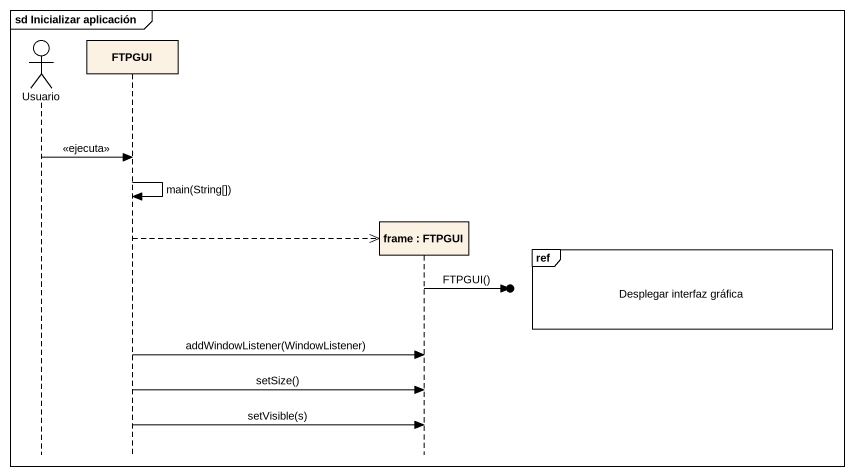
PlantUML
@startuml
mainframe sd Inicializar aplicación
hide footbox
actor Usuario
participant FTPGUI
participant "frame : FTPGUI" as frame_

Usuario -> FTPGUI : <<ejecuta>>
FTPGUI -> FTPGUI : main(String[])
FTPGUI -->> frame_ **
ref over frame_ : Desplegar interfaz gráfica
frame_ ->o] : FTPGUI()
FTPGUI -> frame_ : addWindowListener(WindowListener)
FTPGUI -> frame_ : setSize()
FTPGUI -> frame_ : setVisible(s)
@enduml
